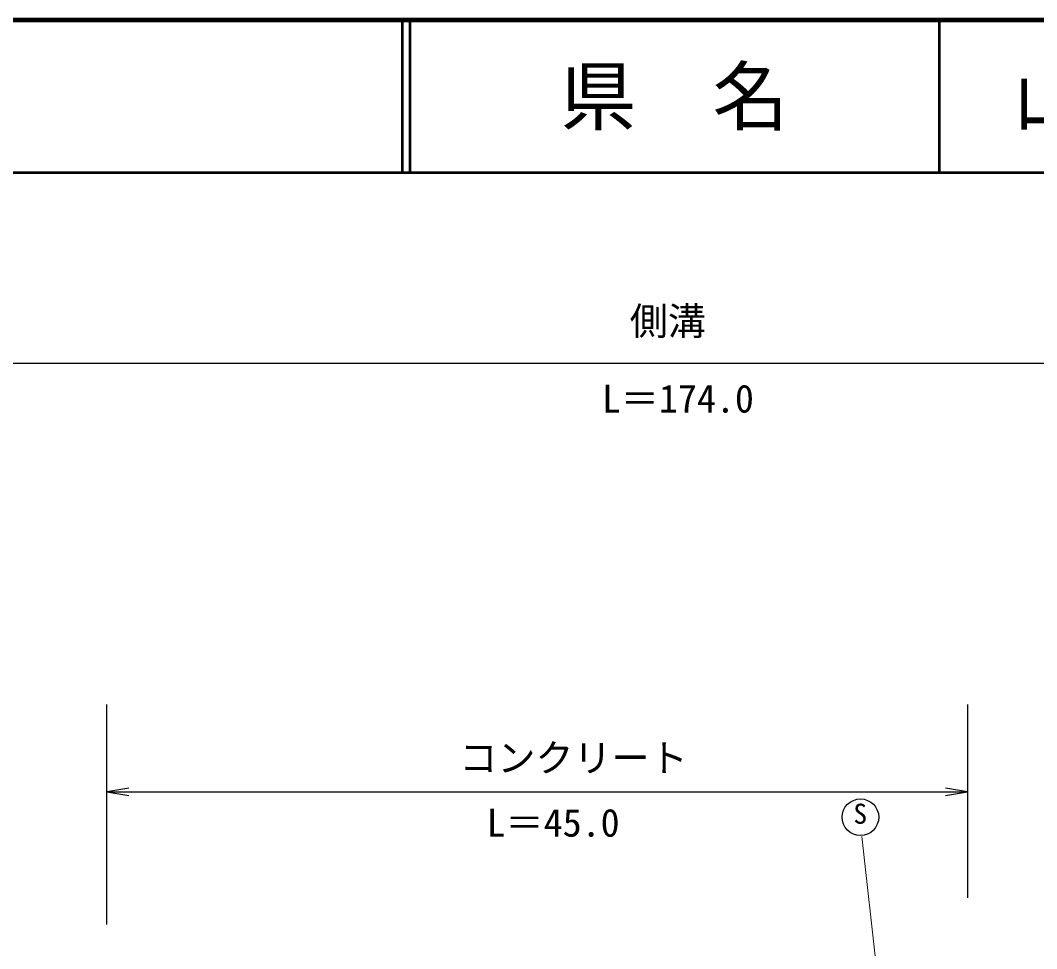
# Model space of a CAD drawing. Units: millimetres, scale not verified. Extents: x 40000 to 680000, y 20000 to 380000.
# Drawn here: x 272678 to 339412, y 319014 to 380000 of the extents above; entities that cross this region are included whole.
import ezdxf
from ezdxf.enums import TextEntityAlignment as Align

# ---------------------------------------------------------------- set-up
doc = ezdxf.new("R2010")
doc.units = ezdxf.units.MM
doc.header["$LTSCALE"] = 1000
for name, color, linetype, lineweight in [('M-BGD', 7, 'Continuous', 25), ('M-BGD-RSTR', 7, 'Continuous', 13), ('M-STR-STR3', 7, 'Continuous', 25), ('M-STR-STRC', 7, 'Continuous', 25), ('M-TTL', 2, 'Continuous', 140), ('M-TTL-LINE', 7, 'Continuous', 50)]:
    doc.layers.add(name, color=color, linetype=linetype, lineweight=lineweight)
doc.layers.add('M-TTL-TXT', color=7, linetype='Continuous')
doc.styles.add('ＭＳ ゴシック', font='')
doc.styles.get('ＭＳ ゴシック').set_extended_font_data('MS Gothic')

# ---------------------------------------------------------------- blocks, each defined once
blk = doc.blocks.new('open_arrow')
at = {"color": 0, "linetype": 'Continuous', "lineweight": -2}
blk.add_lwpolyline([(7.5, 1.25), (0, 0), (7.5, -1.25)], dxfattribs=at)

msp = doc.modelspace()

# ---------------------------------------------------------------- linework, layer by layer
at = {"layer": 'M-BGD'}
msp.add_line((334869, 335055), (334869, 322356), dxfattribs=at)
at = {"layer": 'M-BGD-RSTR'}
msp.add_line((327933, 326383), (330769, 300648), dxfattribs=at)
at = {"layer": 'M-STR-STR3'}
for p, q in [((229797, 357484), (406600, 357484)), ((278362, 320613), (278362, 335055)), ((278362, 329320), (334869, 329320))]:
    msp.add_line(p, q, dxfattribs=at)
at = {"layer": 'M-STR-STRC'}
msp.add_circle((327843, 327652), 1200, dxfattribs=at)
at = {"layer": 'M-TTL'}
msp.add_line((680000, 380000), (40000, 380000), dxfattribs=at)
at = {"layer": 'M-TTL-LINE'}
for p, q in [((297750, 380000), (297750, 370000)), ((298250, 380000), (298250, 370000)), ((333000, 380000), (333000, 370000)), ((40000, 370000), (680000, 370000))]:
    msp.add_line(p, q, dxfattribs=at)

# ---------------------------------------------------------------- block references
at = {"layer": 'M-STR-STR3', "xscale": 193, "yscale": 193}
msp.add_blockref('open_arrow', (278362, 329320), dxfattribs=at)
at = {"layer": 'M-STR-STR3', "xscale": 193, "yscale": 193, "rotation": 180}
msp.add_blockref('open_arrow', (334869, 329320), dxfattribs=at)

# ---------------------------------------------------------------- texts
at = {"layer": 'M-STR-STR3', "style": 'ＭＳ ゴシック'}
for s, p in [('側溝', (312692, 358775)), ('L＝174.0', (310864, 353683)), ('コンクリート', (301502, 330085)), ('L＝45.0', (303294, 325824))]:
    msp.add_text(s, height=1833, dxfattribs=at).set_placement(p, align=Align.BOTTOM_LEFT)
at = {"layer": 'M-STR-STRC', "style": 'ＭＳ ゴシック'}
msp.add_text('S', height=1320, dxfattribs=at).set_placement((327380, 326825), align=Align.BOTTOM_LEFT)
at = {"layer": 'M-TTL-TXT', "style": 'ＭＳ ゴシック'}
for s, p in [('県\u3000名', (315625, 375000)), ('山\u3000口\u3000県', (350375, 375000))]:
    msp.add_text(s, height=3666, dxfattribs=at).set_placement(p, align=Align.MIDDLE_CENTER)

doc.saveas('drawing.dxf')
